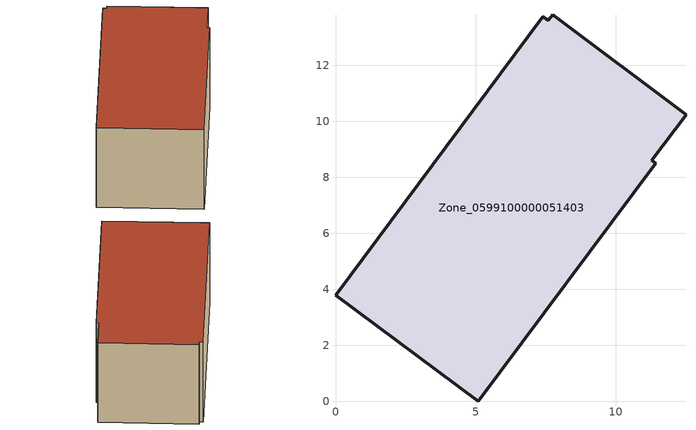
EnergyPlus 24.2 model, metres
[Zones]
Zone_0599100000051403
 floor ground (C_G): 7.41,13.74 7.6,13.61 7.75,13.81 12.52,10.24 11.3,8.61 11.43,8.51 5.1,0 0,3.79 z1.25
 wall outside (C_F): 5.1,0 11.43,8.51 11.3,8.61 12.52,10.24 7.75,13.81 7.6,13.61 7.41,13.74 0,3.79 5.1,0 z1.25:6.89
 roof outside (C_R): 7.6,13.61 7.41,13.74 0,3.79 5.1,0 11.43,8.51 11.3,8.61 12.52,10.24 7.75,13.81 z6.89
[BUILDING]
Pand.0599100000051403: North Axis=0; Terrain=City; Loads Convergence Tolerance Value=0.04; Temperature Convergence Tolerance Value=0.4; Solar Distribution=FullExterior; Maximum Number of Warmup Days=25; Minimum Number of Warmup Days=1
[Site:Location]
Rotterdam.The.Hague.AP_ZH_NLD Design_Conditions: Latitude=51.96; Longitude=4.45; Time Zone=1; Elevation=-4.5
[SITE:GROUNDTEMPERATURE:BUILDINGSURFACE]
18, 18, 18, 18, 18, 18, 18, 18, 18, 18, 18, 18
[MATERIAL] Thermal Absorptance=0.9; Solar Absorptance=0.7; Visible Absorptance=0.7
Name | Roughness | Thickness | Conductivity | Density | Specific Heat
G.TC.1965-1974 | MediumSmooth | 0.15 | 0.882353 | 540 | 1210
F.TC.1965-1974 | Rough | 0.3 | 0.697674 | 1920 | 840
R.TC.1965-1974 | MediumRough | 0.2 | 0.232558 | 1500 | 1000
[CONSTRUCTION]
C_G: G.TC.1965-1974
C_F: F.TC.1965-1974
C_R: R.TC.1965-1974
[ZONE]
Zone_0599100000051403: Type=1; Multiplier=1; Ceiling Height=Autocalculate; Volume=Autocalculate; Floor Area=autocalculate; Part of Total Floor Area=Yes
[ZONEINFILTRATION:DESIGNFLOWRATE]
Infil_Zone_0599100000051403: Zone or ZoneList or Space or SpaceList=Zone_0599100000051403; Schedule=AlwaysOn; Design Flow Rate Calculation Method=Flow/Area; Flow Rate per Floor Area=0.003; Constant Term Coefficient=1; Temperature Term Coefficient=0; Velocity Term Coefficient=0; Velocity Squared Term Coefficient=0
[HVACTEMPLATE:ZONE:IDEALLOADSAIRSYSTEM]
Zone_0599100000051403: Maximum Heating Supply Air Temperature=50; Minimum Cooling Supply Air Temperature=13; Maximum Heating Supply Air Humidity Ratio=0.0156; Minimum Cooling Supply Air Humidity Ratio=0.0077; Heating Limit=NoLimit; Cooling Limit=NoLimit; Dehumidification Control Type=ConstantSensibleHeatRatio; Cooling Sensible Heat Ratio=0.7; Dehumidification Setpoint=60; Humidification Control Type=None; Humidification Setpoint=30; Outdoor Air Method=None; Outdoor Air Flow Rate per Person=0.00944; Outdoor Air Flow Rate per Zone Floor Area=0; Outdoor Air Flow Rate per Zone=0; Demand Controlled Ventilation Type=None; Outdoor Air Economizer Type=NoEconomizer; Heat Recovery Type=None; Sensible Heat Recovery Effectiveness=0.7; Latent Heat Recovery Effectiveness=0.65
[ZONECONTROL:THERMOSTAT]
ThermostatControl_Zone_0599100000051403: Zone or ZoneList=Zone_0599100000051403; Control Type Schedule=DualSetpointControlType; Control 1=Thermostat_Zone_0599100000051403; Temperature Difference Between Cutout And Setpoint=0
[THERMOSTATSETPOINT:DUALSETPOINT]
Thermostat_Zone_0599100000051403: Heating Setpoint Temperature Schedule=HeatingSetpoint_Zone_0599100000051403; Cooling Setpoint Temperature Schedule=CoolingSetpoint_Zone_0599100000051403
[SCHEDULE:COMPACT]
HeatingSetpoint_Zone_0599100000051403: Through: 12/31, For: AllDays, Until: 24:00, 21
CoolingSetpoint_Zone_0599100000051403: Through: 12/31, For: AllDays, Until: 24:00, 24
DualSetpointControlType: Through: 12/31, For: AllDays, Until: 24:00, 4
AlwaysOn: Through: 12/31, For: AllDays, Until: 24:00, 1
